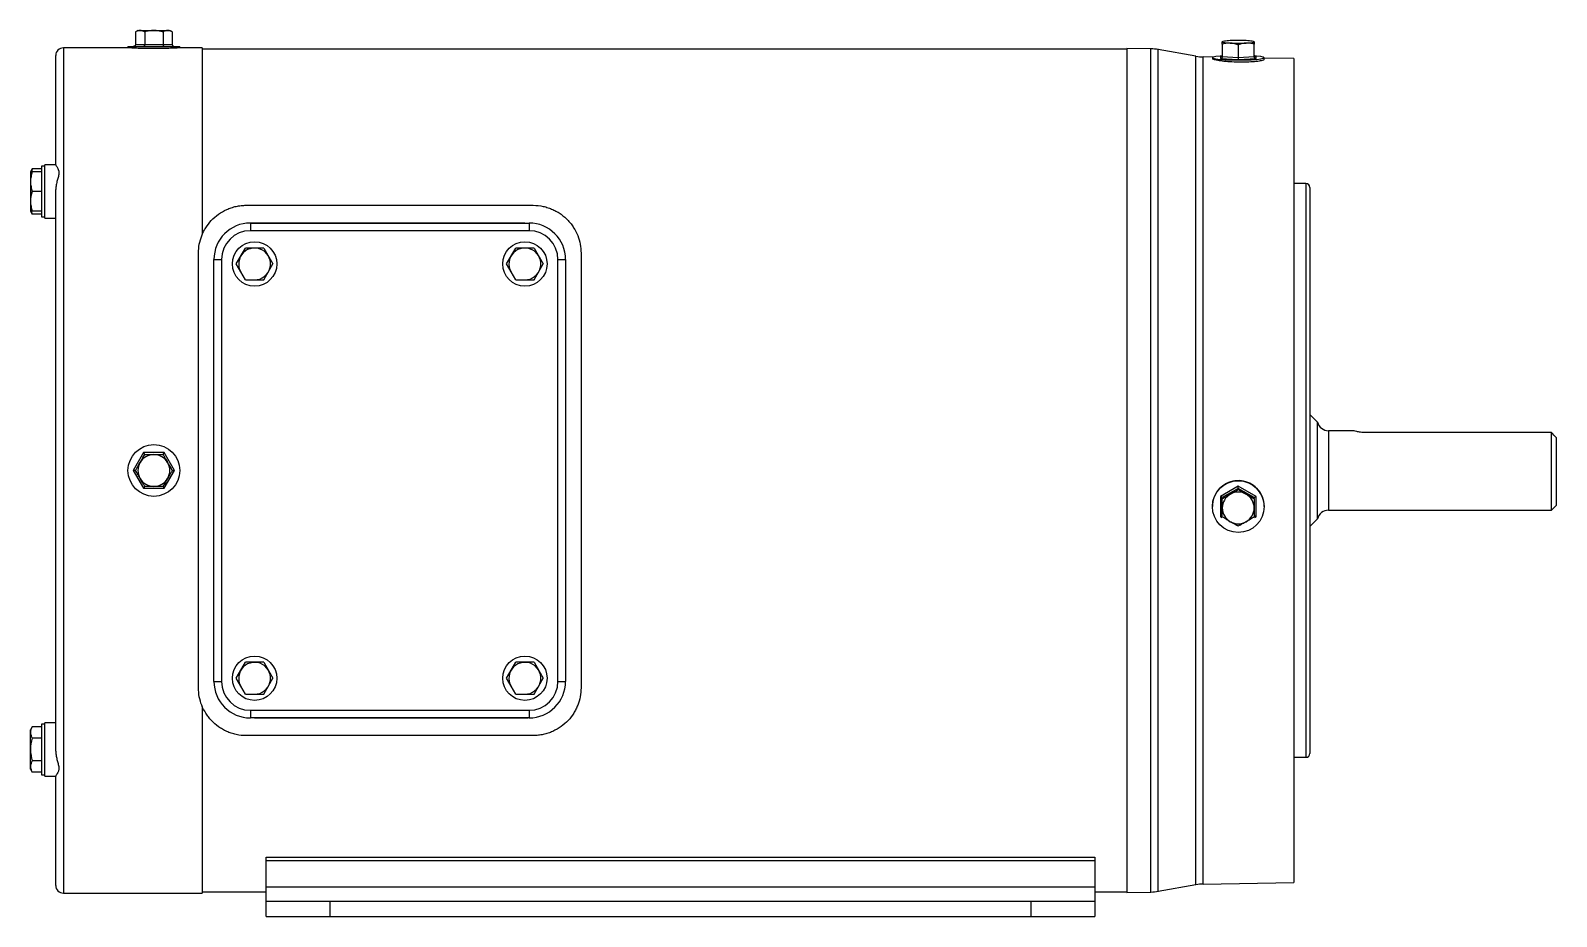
# Paper-space layout '_Front' of a CAD drawing. Header units: inches. Extents: x -5 to 7, y -3.5 to 3.5.
import ezdxf

# ---------------------------------------------------------------- set-up
doc = ezdxf.new("R2010")
doc.units = ezdxf.units.IN
doc.header["$MEASUREMENT"] = 0

psp = doc.layouts.new('_Front')

# ---------------------------------------------------------------- linework, layer by layer
at = {"color": 7, "linetype": 'Continuous', "lineweight": 25}
for p, q in [((-4.13, 3.451), (-4.149, 3.44)), ((-4.149, 3.44), (-4.149, 3.341)), ((-4.077, 3.44), (-4.077, 3.341)), ((-3.933, 3.44), (-3.933, 3.341)), ((-3.861, 3.44), (-3.88, 3.451)), ((-3.861, 3.44), (-3.861, 3.341)), ((4.377, 3.364), (4.374, 3.362)), ((4.626, 3.362), (4.623, 3.364)), ((-4.775, 2.397), (-4.775, 3.255)), ((-4.208, 3.315), (-4.715, 3.315)), ((-4.208, 3.326), (-4.208, 3.315)), ((-4.208, 3.326), (-3.802, 3.326)), ((-4.149, 3.341), (-3.861, 3.341)), ((-3.625, 3.315), (-3.805, 3.315)), ((-3.802, 3.315), (-3.802, 3.326)), ((-3.625, 3.315), (-3.625, 1.852)), ((3.625, 3.306), (-3.625, 3.306)), ((3.814, 3.307), (3.625, 3.31)), ((3.625, 3.31), (3.625, -3.31)), ((4.167, 3.249), (3.873, 3.301)), ((4.304, 3.242), (4.226, 3.244)), ((4.297, 3.238), (4.297, 3.23)), ((4.36, 3.245), (4.36, 3.231)), ((4.375, 3.345), (4.375, 3.246)), ((4.375, 3.246), (4.5, 3.24)), ((4.5, 3.338), (4.5, 3.24)), ((4.5, 3.24), (4.625, 3.246)), ((4.625, 3.246), (4.625, 3.345)), ((4.64, 3.231), (4.64, 3.245)), ((4.703, 3.223), (4.703, 3.238)), ((4.936, 3.231), (4.703, 3.235)), ((4.36, 3.231), (4.5, 3.224)), ((4.5, 3.224), (4.64, 3.231)), ((4.936, 3.231), (4.936, -3.231)), ((-4.775, 2.397), (-4.861, 2.397)), ((-4.861, 1.98), (-4.861, 2.397)), ((-4.959, 2.367), (-4.973, 2.343)), ((-4.973, 2.343), (-4.973, 2.034)), ((-4.959, 2.367), (-4.966, 2.343)), ((-4.886, 2.367), (-4.959, 2.367)), ((-4.886, 2.343), (-4.959, 2.343)), ((-4.861, 2.388), (-4.886, 2.388)), ((-4.886, 2.388), (-4.886, 1.989)), ((-4.886, 2.188), (-4.959, 2.188)), ((-4.775, -2.203), (-4.775, 2.203)), ((5.031, 2.25), (4.936, 2.25)), ((5.061, 2.22), (5.061, -2.22)), ((-3.28, 2.08), (-1.03, 2.08)), ((-4.973, 2.034), (-4.959, 2.01)), ((-4.886, 2.034), (-4.959, 2.034)), ((-4.886, 2.01), (-4.959, 2.01)), ((-4.886, 1.989), (-4.861, 1.989)), ((-4.861, 1.98), (-4.775, 1.98)), ((-3.248, 1.941), (-1.062, 1.941)), ((-3.248, 1.941), (-3.248, 1.881)), ((-3.215, 1.943), (-1.095, 1.943)), ((-1.095, 1.943), (-1.083, 1.941)), ((-1.062, 1.941), (-1.062, 1.881)), ((-1.062, 1.881), (-3.248, 1.881)), ((-3.655, -1.705), (-3.655, 1.705)), ((-3.359, 1.62), (-3.287, 1.745)), ((-3.143, 1.745), (-3.287, 1.745)), ((-3.143, 1.745), (-3.071, 1.62)), ((-1.239, 1.62), (-1.167, 1.745)), ((-1.023, 1.745), (-1.167, 1.745)), ((-1.023, 1.745), (-0.951, 1.62)), ((-0.655, 1.705), (-0.655, -1.705)), ((-3.534, -1.655), (-3.534, 1.655)), ((-3.534, 1.655), (-3.474, 1.655)), ((-3.474, 1.655), (-3.474, -1.655)), ((-3.287, 1.495), (-3.359, 1.62)), ((-3.143, 1.495), (-3.071, 1.62)), ((-1.167, 1.495), (-1.239, 1.62)), ((-1.023, 1.495), (-0.951, 1.62)), ((-0.836, -1.655), (-0.836, 1.655)), ((-0.836, 1.655), (-0.777, 1.655)), ((-0.777, 1.655), (-0.777, -1.655)), ((-3.287, 1.495), (-3.143, 1.495)), ((-1.167, 1.495), (-1.023, 1.495)), ((5.121, 0.38), (5.061, 0.44)), ((5.121, -0.38), (5.121, 0.38)), ((5.402, 0.312), (5.208, 0.312)), ((6.956, 0.298), (5.496, 0.298)), ((6.956, -0.312), (6.956, 0.298)), ((6.996, -0.272), (6.996, 0.256)), ((-4.086, 0.14), (-4.167, 0)), ((-3.924, 0.14), (-4.086, 0.14)), ((-3.843, 0), (-3.924, 0.14)), ((-4.167, 0), (-4.086, -0.14)), ((-3.924, -0.14), (-3.843, 0)), ((-4.086, -0.14), (-3.924, -0.14)), ((4.5, -0.122), (4.36, -0.203)), ((4.36, -0.203), (4.36, -0.364)), ((4.5, -0.141), (4.375, -0.213)), ((4.375, -0.221), (4.375, -0.213)), ((4.64, -0.203), (4.5, -0.122)), ((4.625, -0.213), (4.5, -0.141)), ((4.5, -0.149), (4.5, -0.141)), ((4.625, -0.221), (4.625, -0.213)), ((4.64, -0.364), (4.64, -0.203)), ((4.297, -0.283), (4.297, -0.283)), ((4.703, -0.283), (4.703, -0.282)), ((5.208, -0.312), (6.956, -0.312)), ((6.956, -0.312), (6.996, -0.272)), ((5.061, -0.44), (5.121, -0.38)), ((-3.359, -1.63), (-3.287, -1.505)), ((-3.143, -1.505), (-3.287, -1.505)), ((-3.143, -1.505), (-3.071, -1.63)), ((-1.239, -1.63), (-1.167, -1.505)), ((-1.023, -1.505), (-1.167, -1.505)), ((-1.023, -1.505), (-0.951, -1.63)), ((-3.534, -1.655), (-3.474, -1.655)), ((-3.287, -1.755), (-3.359, -1.63)), ((-3.143, -1.755), (-3.071, -1.63)), ((-1.167, -1.755), (-1.239, -1.63)), ((-1.023, -1.755), (-0.951, -1.63)), ((-0.836, -1.655), (-0.777, -1.655)), ((-3.287, -1.755), (-3.143, -1.755)), ((-1.167, -1.755), (-1.023, -1.755)), ((-3.625, -1.852), (-3.625, -3.315)), ((-3.248, -1.881), (-1.062, -1.881)), ((-3.248, -1.881), (-3.248, -1.941)), ((-1.062, -1.881), (-1.062, -1.941)), ((-4.959, -2.01), (-4.973, -2.034)), ((-4.973, -2.343), (-4.973, -2.034)), ((-4.886, -2.01), (-4.959, -2.01)), ((-4.861, -1.989), (-4.886, -1.989)), ((-4.886, -1.989), (-4.886, -2.388)), ((-4.775, -1.98), (-4.861, -1.98)), ((-4.861, -2.397), (-4.861, -1.98)), ((-1.062, -1.941), (-3.248, -1.941)), ((-3.215, -1.943), (-3.227, -1.941)), ((-1.095, -1.943), (-3.215, -1.943)), ((-4.886, -2.099), (-4.959, -2.099)), ((-1.03, -2.08), (-3.28, -2.08)), ((4.936, -2.25), (5.031, -2.25)), ((-4.973, -2.343), (-4.959, -2.367)), ((-4.886, -2.278), (-4.959, -2.278)), ((-4.886, -2.367), (-4.959, -2.367)), ((-4.886, -2.388), (-4.861, -2.388)), ((-4.861, -2.397), (-4.775, -2.397)), ((-4.775, -3.255), (-4.775, -2.397)), ((-3.125, -3.034), (3.375, -3.034)), ((-3.125, -3.499), (-3.125, -3.034)), ((3.375, -3.062), (-3.125, -3.062)), ((3.375, -3.034), (3.375, -3.499)), ((4.226, -3.244), (4.936, -3.231)), ((-4.715, -3.315), (-3.625, -3.315)), ((-3.625, -3.306), (-3.125, -3.306)), ((-3.125, -3.267), (3.375, -3.267)), ((3.375, -3.306), (3.625, -3.306)), ((3.625, -3.31), (3.814, -3.307)), ((3.873, -3.301), (4.167, -3.249)), ((-3.125, -3.379), (3.375, -3.379)), ((-2.625, -3.379), (-2.625, -3.499)), ((2.875, -3.499), (2.875, -3.379)), ((-3.125, -3.499), (3.375, -3.499))]:
    psp.add_line(p, q, dxfattribs=at)
at = {"color": 8, "linetype": 'Continuous', "lineweight": 25}
for p, q in [((-4.715, 3.315), (-4.715, -3.315)), ((3.814, -3.307), (3.814, 3.307)), ((3.873, -3.301), (3.873, 3.301)), ((4.167, -3.249), (4.167, 3.249)), ((4.226, -3.244), (4.226, 3.244)), ((5.031, 2.25), (5.031, -2.25)), ((-3.215, 1.943), (-3.215, 1.941)), ((-1.095, 1.943), (-1.095, 1.941)), ((5.208, 0.312), (5.208, -0.312)), ((4.36, -0.364), (4.371, -0.37)), ((4.629, -0.37), (4.64, -0.364)), ((-3.215, -1.943), (-3.215, -1.941)), ((-1.095, -1.943), (-1.095, -1.941))]:
    psp.add_line(p, q, dxfattribs=at)
at = {"color": 7, "linetype": 'Continuous', "lineweight": 25, "flags": 128}
for points in [[(4.375, 3.252), (4.357, 3.25), (4.324, 3.246), (4.304, 3.242), (4.297, 3.238), (4.304, 3.233), (4.324, 3.229), (4.357, 3.225), (4.399, 3.222), (4.448, 3.221), (4.5, 3.22), (4.552, 3.221), (4.601, 3.222)], [(4.601, 3.222), (4.643, 3.225), (4.676, 3.229), (4.696, 3.233), (4.703, 3.238), (4.696, 3.242), (4.676, 3.246), (4.643, 3.25), (4.629, 3.251)]]:
    psp.add_lwpolyline(points, dxfattribs=at)
at = {"color": 7, "linetype": 'Continuous', "lineweight": 25}
for centre, radius in [((-3.215, 1.62), 0.174), ((-1.095, 1.62), 0.174), ((-4.005, 0), 0.203), ((4.5, -0.283), 0.203), ((-3.215, -1.63), 0.174), ((-1.095, -1.63), 0.174)]:
    psp.add_circle(centre, radius, dxfattribs=at)
for centre, radius, start, end in [((-4.715, 3.255), 0.06, 90, 180), ((3.808, 2.932), 0.375, 80, 89), ((4.233, 3.619), 0.375, 260, 269), ((5.031, 2.22), 0.03, 0, 90), ((-3.248, 1.655), 0.286, 90, 180), ((-1.062, 1.655), 0.286, 0, 90), ((-3.248, 1.655), 0.226, 90, 180), ((-1.062, 1.655), 0.226, 0, 90), ((-3.215, 1.62), 0.125, 270, 210), ((-1.095, 1.62), 0.125, 270, 210), ((5.208, 0.402), 0.09, 194.3953, 270), ((5.208, -0.402), 0.09, 90, 165.6047), ((-3.215, -1.63), 0.125, 270, 210), ((-1.095, -1.63), 0.125, 270, 210), ((-3.248, -1.655), 0.286, 180, 270), ((-3.248, -1.655), 0.226, 180, 270), ((-1.062, -1.655), 0.226, 270, 0), ((-1.062, -1.655), 0.286, 270, 0), ((5.031, -2.22), 0.03, 270, 360), ((-4.715, -3.255), 0.06, 180, 270), ((3.808, -2.932), 0.375, 271, 280), ((4.233, -3.619), 0.375, 91, 100)]:
    psp.add_arc(centre, radius, start, end, dxfattribs=at)
for points, knots in [([(-4.113, 3.451), (-4.115, 3.451), (-4.118, 3.451), (-4.122, 3.45), (-4.127, 3.449), (-4.132, 3.448), (-4.14, 3.445), (-4.146, 3.442), (-4.149, 3.44)], [0, 0, 0, 0, 0.1191638, 0.2397227, 0.3618656, 0.4857743, 0.7342655, 1, 1, 1, 1]), ([(-4.077, 3.44), (-4.079, 3.441), (-4.082, 3.442), (-4.087, 3.445), (-4.091, 3.447), (-4.097, 3.449), (-4.104, 3.451), (-4.11, 3.451), (-4.113, 3.451)], [0, 0, 0, 0, 0.135068, 0.265787, 0.392274, 0.514662, 0.760355, 1, 1, 1, 1]), ([(-4.113, 3.451), (-4.102, 3.451), (-4.086, 3.451), (-4.049, 3.451), (-4.027, 3.451), (-4.005, 3.451)], [0, 0, 0, 0, 0.5, 0.5, 1, 1, 1, 1]), ([(-4.005, 3.451), (-4.008, 3.451), (-4.014, 3.451), (-4.023, 3.45), (-4.031, 3.449), (-4.043, 3.448), (-4.059, 3.445), (-4.071, 3.442), (-4.077, 3.44)], [0, 0, 0, 0, 0.119134, 0.239661, 0.361771, 0.485644, 0.734213, 1, 1, 1, 1]), ([(-3.933, 3.44), (-3.936, 3.441), (-3.942, 3.442), (-3.952, 3.445), (-3.961, 3.447), (-3.973, 3.449), (-3.987, 3.451), (-3.999, 3.451), (-4.005, 3.451)], [0, 0, 0, 0, 0.135032, 0.265717, 0.392175, 0.514535, 0.760293, 1, 1, 1, 1]), ([(-4.005, 3.451), (-3.983, 3.451), (-3.961, 3.451), (-3.924, 3.451), (-3.908, 3.451), (-3.897, 3.451)], [0, 0, 0, 0, 0.5, 0.5, 1, 1, 1, 1]), ([(-3.897, 3.451), (-3.898, 3.451), (-3.901, 3.451), (-3.906, 3.45), (-3.91, 3.449), (-3.916, 3.448), (-3.924, 3.445), (-3.93, 3.442), (-3.933, 3.44)], [0, 0, 0, 0, 0.11917, 0.239736, 0.361885, 0.4858, 0.734292, 1, 1, 1, 1]), ([(-3.861, 3.44), (-3.862, 3.441), (-3.865, 3.442), (-3.87, 3.445), (-3.875, 3.447), (-3.881, 3.449), (-3.888, 3.451), (-3.894, 3.451), (-3.897, 3.451)], [0, 0, 0, 0, 0.134916, 0.265485, 0.391827, 0.514071, 0.760071, 1, 1, 1, 1]), ([(4.437, 3.372), (4.419, 3.371), (4.403, 3.369), (4.381, 3.366), (4.375, 3.364), (4.375, 3.362)], [0, 0, 0, 0, 0.5, 0.5, 1, 1, 1, 1]), ([(4.375, 3.362), (4.375, 3.36), (4.381, 3.358), (4.403, 3.355), (4.419, 3.354), (4.437, 3.353)], [0, 0, 0, 0, 0.5, 0.5, 1, 1, 1, 1]), ([(4.375, 3.345), (4.375, 3.346), (4.375, 3.348), (4.375, 3.351), (4.375, 3.354), (4.375, 3.357), (4.375, 3.36), (4.375, 3.362), (4.375, 3.362)], [0, 0, 0, 0, 0.134916, 0.265485, 0.391827, 0.514071, 0.760071, 1, 1, 1, 1]), ([(4.437, 3.353), (4.435, 3.353), (4.43, 3.353), (4.422, 3.353), (4.415, 3.352), (4.404, 3.351), (4.391, 3.349), (4.38, 3.346), (4.375, 3.345)], [0, 0, 0, 0, 0.119164, 0.239723, 0.361866, 0.485774, 0.734265, 1, 1, 1, 1]), ([(4.5, 3.338), (4.497, 3.339), (4.492, 3.341), (4.484, 3.344), (4.476, 3.346), (4.466, 3.349), (4.453, 3.352), (4.443, 3.352), (4.437, 3.353)], [0, 0, 0, 0, 0.135068, 0.265787, 0.392274, 0.514662, 0.760355, 1, 1, 1, 1]), ([(4.562, 3.372), (4.544, 3.373), (4.522, 3.373), (4.478, 3.373), (4.456, 3.373), (4.437, 3.372)], [0, 0, 0, 0, 0.5, 0.5, 1, 1, 1, 1]), ([(4.437, 3.353), (4.456, 3.352), (4.478, 3.351), (4.522, 3.351), (4.544, 3.352), (4.562, 3.353)], [0, 0, 0, 0, 0.5, 0.5, 1, 1, 1, 1]), ([(4.562, 3.353), (4.56, 3.353), (4.555, 3.352), (4.547, 3.351), (4.54, 3.35), (4.529, 3.348), (4.516, 3.344), (4.505, 3.34), (4.5, 3.338)], [0, 0, 0, 0, 0.119134, 0.239661, 0.361771, 0.485644, 0.734213, 1, 1, 1, 1]), ([(4.625, 3.362), (4.625, 3.364), (4.619, 3.366), (4.597, 3.369), (4.581, 3.371), (4.562, 3.372)], [0, 0, 0, 0, 0.5, 0.5, 1, 1, 1, 1]), ([(4.562, 3.353), (4.581, 3.354), (4.597, 3.355), (4.619, 3.358), (4.625, 3.36), (4.625, 3.362)], [0, 0, 0, 0, 0.5, 0.5, 1, 1, 1, 1]), ([(4.625, 3.345), (4.622, 3.345), (4.617, 3.347), (4.609, 3.349), (4.601, 3.35), (4.591, 3.352), (4.578, 3.353), (4.568, 3.353), (4.562, 3.353)], [0, 0, 0, 0, 0.135032, 0.265717, 0.392175, 0.514535, 0.760293, 1, 1, 1, 1]), ([(4.625, 3.362), (4.625, 3.362), (4.625, 3.361), (4.625, 3.36), (4.625, 3.358), (4.625, 3.356), (4.625, 3.351), (4.625, 3.347), (4.625, 3.345)], [0, 0, 0, 0, 0.11917, 0.239736, 0.361885, 0.4858, 0.734292, 1, 1, 1, 1]), ([(-3.805, 3.315), (-3.804, 3.315), (-3.801, 3.315), (-3.82, 3.314), (-3.859, 3.312), (-3.916, 3.31), (-3.983, 3.309), (-4.052, 3.309), (-4.116, 3.31), (-4.167, 3.313), (-4.201, 3.315), (-4.206, 3.315), (-4.208, 3.315)], [0, 0, 0, 0, 0.036784, 0.143948, 0.251186, 0.3586, 0.466017, 0.57326, 0.680423, 0.787724, 0.895167, 1, 1, 1, 1]), ([(-4.149, 3.341), (-4.149, 3.34), (-4.149, 3.339), (-4.15, 3.337), (-4.151, 3.335), (-4.152, 3.333), (-4.154, 3.331), (-4.156, 3.329), (-4.159, 3.327), (-4.163, 3.326), (-4.165, 3.326), (-4.167, 3.326)], [0, 0, 0, 0, 0.084476, 0.171269, 0.260932, 0.353968, 0.450828, 0.574732, 0.714344, 0.833102, 1, 1, 1, 1]), ([(-4.077, 3.341), (-4.077, 3.34), (-4.077, 3.339), (-4.078, 3.337), (-4.078, 3.335), (-4.079, 3.333), (-4.08, 3.331), (-4.081, 3.329), (-4.082, 3.327), (-4.084, 3.326), (-4.085, 3.326), (-4.086, 3.326)], [0, 0, 0, 0, 0.084476, 0.171269, 0.260932, 0.353968, 0.450828, 0.574732, 0.714344, 0.833102, 1, 1, 1, 1]), ([(-3.933, 3.341), (-3.933, 3.34), (-3.933, 3.339), (-3.932, 3.337), (-3.932, 3.335), (-3.931, 3.333), (-3.93, 3.331), (-3.929, 3.329), (-3.928, 3.327), (-3.926, 3.326), (-3.925, 3.326), (-3.924, 3.326)], [0, 0, 0, 0, 0.084477, 0.171274, 0.260945, 0.353994, 0.45087, 0.574655, 0.714328, 0.833072, 1, 1, 1, 1]), ([(-3.861, 3.341), (-3.861, 3.34), (-3.861, 3.339), (-3.86, 3.337), (-3.859, 3.335), (-3.858, 3.333), (-3.856, 3.331), (-3.854, 3.329), (-3.851, 3.327), (-3.847, 3.326), (-3.845, 3.326), (-3.843, 3.326)], [0, 0, 0, 0, 0.084477, 0.171274, 0.260945, 0.353994, 0.45087, 0.574655, 0.714328, 0.833072, 1, 1, 1, 1]), ([(4.375, 3.259), (4.375, 3.258), (4.375, 3.257), (4.374, 3.255), (4.374, 3.253), (4.372, 3.251), (4.371, 3.249), (4.369, 3.247), (4.366, 3.246), (4.363, 3.245), (4.361, 3.245), (4.36, 3.245)], [0, 0, 0, 0, 0.084477, 0.171274, 0.260945, 0.353994, 0.45087, 0.574655, 0.714328, 0.833072, 1, 1, 1, 1]), ([(4.375, 3.246), (4.375, 3.246), (4.375, 3.244), (4.374, 3.242), (4.374, 3.24), (4.372, 3.238), (4.371, 3.236), (4.369, 3.234), (4.366, 3.232), (4.363, 3.231), (4.361, 3.231), (4.36, 3.231)], [0, 0, 0, 0, 0.0844767, 0.1712737, 0.260945, 0.3539937, 0.4508699, 0.574655, 0.7143281, 0.8330716, 1, 1, 1, 1]), ([(4.5, 3.24), (4.5, 3.239), (4.5, 3.238), (4.5, 3.236), (4.5, 3.233), (4.5, 3.231), (4.5, 3.229), (4.5, 3.227), (4.5, 3.225), (4.5, 3.224), (4.5, 3.224), (4.5, 3.224)], [0, 0, 0, 0, 0.0844767, 0.1712737, 0.260945, 0.3539937, 0.4508699, 0.574655, 0.7143281, 0.8330716, 1, 1, 1, 1]), ([(4.625, 3.259), (4.625, 3.258), (4.625, 3.257), (4.626, 3.255), (4.626, 3.253), (4.628, 3.251), (4.629, 3.249), (4.631, 3.247), (4.634, 3.246), (4.637, 3.245), (4.639, 3.245), (4.64, 3.245)], [0, 0, 0, 0, 0.084476, 0.171269, 0.260932, 0.353968, 0.450828, 0.574732, 0.714344, 0.833102, 1, 1, 1, 1]), ([(4.64, 3.231), (4.639, 3.231), (4.638, 3.231), (4.636, 3.231), (4.633, 3.232), (4.631, 3.234), (4.629, 3.236), (4.627, 3.239), (4.625, 3.243), (4.625, 3.245), (4.625, 3.246)], [0, 0, 0, 0, 0.11681, 0.212178, 0.286099, 0.425812, 0.549727, 0.708818, 0.858132, 1, 1, 1, 1]), ([(4.701, 3.223), (4.702, 3.223), (4.705, 3.221), (4.69, 3.216), (4.656, 3.209), (4.601, 3.204), (4.536, 3.202), (4.466, 3.203), (4.401, 3.207), (4.346, 3.214), (4.311, 3.222), (4.295, 3.228), (4.298, 3.23), (4.299, 3.23)], [0, 0, 0, 0, 0.015122, 0.122403, 0.229702, 0.3371, 0.444474, 0.551699, 0.658898, 0.7663, 0.873872, 0.981309, 1, 1, 1, 1]), ([(-4.775, 2.397), (-4.775, 2.396), (-4.773, 2.394), (-4.769, 2.387), (-4.766, 2.383), (-4.76, 2.373), (-4.757, 2.367), (-4.752, 2.353), (-4.75, 2.345), (-4.75, 2.332), (-4.751, 2.327), (-4.752, 2.317), (-4.753, 2.312), (-4.757, 2.297), (-4.76, 2.286), (-4.766, 2.264), (-4.769, 2.252), (-4.773, 2.228), (-4.775, 2.215), (-4.775, 2.203)], [0, 0, 0, 0, 0.125, 0.125, 0.25, 0.25, 0.375, 0.375, 0.5, 0.5, 0.5625, 0.5625, 0.625, 0.625, 0.75, 0.75, 0.875, 0.875, 1, 1, 1, 1]), ([(-4.959, 2.343), (-4.963, 2.33), (-4.966, 2.317), (-4.971, 2.292), (-4.973, 2.279), (-4.973, 2.266)], [0, 0, 0, 0, 0.5, 0.5, 1, 1, 1, 1]), ([(-4.973, 2.343), (-4.973, 2.343), (-4.971, 2.343), (-4.966, 2.343), (-4.963, 2.343), (-4.959, 2.343)], [0, 0, 0, 0, 0.5, 0.5, 1, 1, 1, 1]), ([(-4.973, 2.266), (-4.973, 2.253), (-4.971, 2.239), (-4.966, 2.214), (-4.963, 2.201), (-4.959, 2.188)], [0, 0, 0, 0, 0.5, 0.5, 1, 1, 1, 1]), ([(-4.973, 2.111), (-4.973, 2.098), (-4.971, 2.085), (-4.966, 2.06), (-4.963, 2.047), (-4.959, 2.034)], [0, 0, 0, 0, 0.5, 0.5, 1, 1, 1, 1]), ([(-3.655, 1.705), (-3.655, 1.729), (-3.653, 1.752), (-3.644, 1.797), (-3.638, 1.82), (-3.625, 1.852), (-3.62, 1.863), (-3.61, 1.884), (-3.604, 1.894), (-3.585, 1.924), (-3.571, 1.943), (-3.538, 1.978), (-3.519, 1.995), (-3.479, 2.024), (-3.457, 2.036), (-3.422, 2.052), (-3.41, 2.057), (-3.385, 2.065), (-3.372, 2.069), (-3.347, 2.074), (-3.334, 2.076), (-3.307, 2.079), (-3.294, 2.08), (-3.28, 2.08)], [0, 0, 0, 0, 0.125, 0.125, 0.25, 0.25, 0.3125, 0.3125, 0.375, 0.375, 0.5, 0.5, 0.625, 0.625, 0.75, 0.75, 0.8125, 0.8125, 0.875, 0.875, 0.9375, 0.9375, 1, 1, 1, 1]), ([(-1.03, 2.08), (-1.003, 2.08), (-0.977, 2.077), (-0.938, 2.069), (-0.925, 2.065), (-0.9, 2.057), (-0.888, 2.052), (-0.865, 2.042), (-0.854, 2.036), (-0.832, 2.024), (-0.821, 2.017), (-0.791, 1.995), (-0.773, 1.979), (-0.748, 1.952), (-0.74, 1.943), (-0.725, 1.924), (-0.719, 1.914), (-0.7, 1.884), (-0.689, 1.864), (-0.672, 1.82), (-0.666, 1.797), (-0.657, 1.752), (-0.655, 1.729), (-0.655, 1.705)], [0, 0, 0, 0, 0.125, 0.125, 0.1875, 0.1875, 0.25, 0.25, 0.3125, 0.3125, 0.375, 0.375, 0.5, 0.5, 0.5625, 0.5625, 0.625, 0.625, 0.75, 0.75, 0.875, 0.875, 1, 1, 1, 1]), ([(-4.967, 2.034), (-4.966, 2.029), (-4.965, 2.021), (-4.96, 2.013), (-4.959, 2.01)], [0, 0, 0, 0, 0.61803, 1, 1, 1, 1]), ([(-3.246, 1.941), (-3.246, 1.941), (-3.236, 1.944), (-3.225, 1.943), (-3.215, 1.943)], [0, 0, 0, 0, 0.04478, 1, 1, 1, 1]), ([(5.496, 0.298), (5.49, 0.298), (5.483, 0.298), (5.471, 0.299), (5.465, 0.299), (5.454, 0.301), (5.449, 0.302), (5.438, 0.303), (5.434, 0.304), (5.421, 0.307), (5.414, 0.309), (5.407, 0.311), (5.405, 0.311), (5.402, 0.312), (5.402, 0.312), (5.402, 0.312)], [0, 0, 0, 0, 0.125, 0.125, 0.25, 0.25, 0.375, 0.375, 0.5, 0.5, 0.75, 0.75, 0.875, 0.875, 1, 1, 1, 1]), ([(-4.005, 0.125), (-4.027, 0.125), (-4.049, 0.119), (-4.086, 0.097), (-4.102, 0.081), (-4.113, 0.062)], [0, 0, 0, 0, 0.5, 0.5, 1, 1, 1, 1]), ([(-4.113, 0.062), (-4.112, 0.065), (-4.109, 0.07), (-4.104, 0.078), (-4.1, 0.085), (-4.094, 0.096), (-4.086, 0.109), (-4.08, 0.12), (-4.077, 0.125)], [0, 0, 0, 0, 0.11917, 0.239736, 0.361885, 0.4858, 0.734292, 1, 1, 1, 1]), ([(-4.086, 0.14), (-4.085, 0.139), (-4.084, 0.138), (-4.083, 0.136), (-4.082, 0.133), (-4.081, 0.131), (-4.079, 0.129), (-4.078, 0.127), (-4.077, 0.125), (-4.077, 0.125), (-4.077, 0.125)], [0, 0, 0, 0, 0.1168102, 0.2121776, 0.2860986, 0.4258117, 0.549727, 0.7088181, 0.8581317, 1, 1, 1, 1]), ([(-4.077, 0.125), (-4.074, 0.125), (-4.068, 0.125), (-4.058, 0.125), (-4.049, 0.125), (-4.037, 0.125), (-4.023, 0.125), (-4.011, 0.125), (-4.005, 0.125)], [0, 0, 0, 0, 0.135032, 0.265717, 0.392175, 0.514535, 0.760293, 1, 1, 1, 1]), ([(-3.897, 0.062), (-3.908, 0.081), (-3.924, 0.097), (-3.961, 0.119), (-3.983, 0.125), (-4.005, 0.125)], [0, 0, 0, 0, 0.5, 0.5, 1, 1, 1, 1]), ([(-4.005, 0.125), (-4.002, 0.125), (-3.996, 0.125), (-3.987, 0.125), (-3.979, 0.125), (-3.967, 0.125), (-3.951, 0.125), (-3.939, 0.125), (-3.933, 0.125)], [0, 0, 0, 0, 0.119134, 0.239661, 0.361771, 0.485644, 0.734213, 1, 1, 1, 1]), ([(-3.933, 0.125), (-3.933, 0.125), (-3.933, 0.125), (-3.932, 0.126), (-3.932, 0.126), (-3.931, 0.128), (-3.93, 0.129), (-3.929, 0.131), (-3.928, 0.134), (-3.926, 0.137), (-3.925, 0.139), (-3.924, 0.14)], [0, 0, 0, 0, 0.084477, 0.171274, 0.260945, 0.353994, 0.45087, 0.574655, 0.714328, 0.833072, 1, 1, 1, 1]), ([(-3.933, 0.125), (-3.931, 0.122), (-3.928, 0.117), (-3.923, 0.109), (-3.919, 0.101), (-3.913, 0.091), (-3.906, 0.078), (-3.9, 0.068), (-3.897, 0.062)], [0, 0, 0, 0, 0.135068, 0.265787, 0.392274, 0.514662, 0.760355, 1, 1, 1, 1]), ([(-4.149, 0), (-4.149, 0), (-4.149, 0), (-4.15, 0), (-4.151, 0), (-4.152, 0), (-4.154, 0), (-4.156, 0), (-4.159, 0), (-4.163, 0), (-4.165, 0), (-4.167, 0)], [0, 0, 0, 0, 0.084476, 0.171269, 0.260932, 0.353968, 0.450828, 0.574732, 0.714344, 0.833102, 1, 1, 1, 1]), ([(-4.149, 0), (-4.148, 0.003), (-4.145, 0.008), (-4.14, 0.016), (-4.135, 0.024), (-4.129, 0.034), (-4.122, 0.047), (-4.116, 0.057), (-4.113, 0.062)], [0, 0, 0, 0, 0.134916, 0.265485, 0.391827, 0.514071, 0.760071, 1, 1, 1, 1]), ([(-4.113, -0.062), (-4.115, -0.06), (-4.118, -0.055), (-4.122, -0.047), (-4.127, -0.04), (-4.132, -0.029), (-4.14, -0.016), (-4.146, -0.005), (-4.149, 0)], [0, 0, 0, 0, 0.119164, 0.239723, 0.361866, 0.485774, 0.734265, 1, 1, 1, 1]), ([(-4.113, 0.062), (-4.124, 0.044), (-4.13, 0.022), (-4.13, -0.022), (-4.124, -0.044), (-4.113, -0.062)], [0, 0, 0, 0, 0.5, 0.5, 1, 1, 1, 1]), ([(-3.897, 0.062), (-3.895, 0.06), (-3.892, 0.055), (-3.888, 0.047), (-3.883, 0.04), (-3.878, 0.029), (-3.87, 0.016), (-3.864, 0.005), (-3.861, 0)], [0, 0, 0, 0, 0.119164, 0.239723, 0.361866, 0.485774, 0.734265, 1, 1, 1, 1]), ([(-3.897, -0.062), (-3.886, -0.044), (-3.88, -0.022), (-3.88, 0.022), (-3.886, 0.044), (-3.897, 0.062)], [0, 0, 0, 0, 0.5, 0.5, 1, 1, 1, 1]), ([(-3.861, 0), (-3.862, -0.003), (-3.865, -0.008), (-3.87, -0.016), (-3.875, -0.024), (-3.881, -0.034), (-3.888, -0.047), (-3.894, -0.057), (-3.897, -0.062)], [0, 0, 0, 0, 0.1349157, 0.2654853, 0.3918269, 0.5140709, 0.7600707, 1, 1, 1, 1]), ([(-3.861, 0), (-3.861, 0), (-3.861, 0), (-3.86, 0), (-3.859, 0), (-3.858, 0), (-3.856, 0), (-3.854, 0), (-3.851, 0), (-3.847, 0), (-3.845, 0), (-3.843, 0)], [0, 0, 0, 0, 0.084477, 0.171274, 0.260945, 0.353994, 0.45087, 0.574655, 0.714328, 0.833072, 1, 1, 1, 1]), ([(-4.113, -0.062), (-4.102, -0.081), (-4.086, -0.097), (-4.049, -0.119), (-4.027, -0.125), (-4.005, -0.125)], [0, 0, 0, 0, 0.5, 0.5, 1, 1, 1, 1]), ([(-4.077, -0.125), (-4.079, -0.122), (-4.082, -0.117), (-4.087, -0.109), (-4.091, -0.101), (-4.097, -0.091), (-4.104, -0.078), (-4.11, -0.068), (-4.113, -0.062)], [0, 0, 0, 0, 0.135068, 0.265787, 0.392274, 0.514662, 0.760355, 1, 1, 1, 1]), ([(-4.005, -0.125), (-3.983, -0.125), (-3.961, -0.119), (-3.924, -0.097), (-3.908, -0.081), (-3.897, -0.062)], [0, 0, 0, 0, 0.5, 0.5, 1, 1, 1, 1]), ([(-3.897, -0.062), (-3.898, -0.065), (-3.901, -0.07), (-3.906, -0.078), (-3.91, -0.085), (-3.916, -0.096), (-3.924, -0.109), (-3.93, -0.12), (-3.933, -0.125)], [0, 0, 0, 0, 0.11917, 0.239736, 0.361885, 0.4858, 0.734292, 1, 1, 1, 1]), ([(4.702, -0.282), (4.703, -0.281), (4.706, -0.258), (4.692, -0.211), (4.66, -0.151), (4.607, -0.106), (4.543, -0.08), (4.473, -0.078), (4.407, -0.098), (4.351, -0.139), (4.313, -0.196), (4.296, -0.247), (4.299, -0.276), (4.299, -0.282)], [0, 0, 0, 0, 0.004302, 0.111584, 0.218868, 0.326253, 0.433632, 0.540864, 0.648048, 0.755419, 0.86298, 0.970438, 1, 1, 1, 1]), ([(-4.077, -0.125), (-4.077, -0.125), (-4.077, -0.125), (-4.078, -0.126), (-4.078, -0.126), (-4.079, -0.128), (-4.08, -0.129), (-4.081, -0.131), (-4.082, -0.134), (-4.084, -0.137), (-4.085, -0.139), (-4.086, -0.14)], [0, 0, 0, 0, 0.084476, 0.171269, 0.260932, 0.353968, 0.450828, 0.574732, 0.714344, 0.833102, 1, 1, 1, 1]), ([(-4.005, -0.125), (-4.008, -0.125), (-4.014, -0.125), (-4.023, -0.125), (-4.031, -0.125), (-4.043, -0.125), (-4.059, -0.125), (-4.071, -0.125), (-4.077, -0.125)], [0, 0, 0, 0, 0.119134, 0.239661, 0.361771, 0.485644, 0.734213, 1, 1, 1, 1]), ([(-3.933, -0.125), (-3.936, -0.125), (-3.942, -0.125), (-3.952, -0.125), (-3.961, -0.125), (-3.973, -0.125), (-3.987, -0.125), (-3.999, -0.125), (-4.005, -0.125)], [0, 0, 0, 0, 0.135032, 0.265717, 0.392175, 0.514535, 0.760293, 1, 1, 1, 1]), ([(-3.933, -0.125), (-3.933, -0.125), (-3.933, -0.125), (-3.932, -0.126), (-3.932, -0.126), (-3.931, -0.128), (-3.93, -0.129), (-3.929, -0.131), (-3.928, -0.134), (-3.926, -0.137), (-3.925, -0.139), (-3.924, -0.14)], [0, 0, 0, 0, 0.0844767, 0.1712737, 0.260945, 0.3539937, 0.4508699, 0.574655, 0.7143281, 0.8330716, 1, 1, 1, 1]), ([(4.375, -0.213), (4.375, -0.213), (4.375, -0.212), (4.374, -0.212), (4.374, -0.211), (4.372, -0.21), (4.371, -0.209), (4.369, -0.208), (4.366, -0.206), (4.363, -0.205), (4.361, -0.203), (4.36, -0.203)], [0, 0, 0, 0, 0.0844767, 0.1712737, 0.260945, 0.3539937, 0.4508699, 0.574655, 0.7143281, 0.8330716, 1, 1, 1, 1]), ([(4.437, -0.186), (4.419, -0.197), (4.403, -0.213), (4.381, -0.251), (4.375, -0.272), (4.375, -0.294)], [0, 0, 0, 0, 0.5, 0.5, 1, 1, 1, 1]), ([(4.375, -0.221), (4.378, -0.22), (4.383, -0.217), (4.391, -0.212), (4.399, -0.208), (4.409, -0.202), (4.422, -0.195), (4.432, -0.189), (4.437, -0.186)], [0, 0, 0, 0, 0.1350316, 0.2657169, 0.3921746, 0.5145353, 0.7602934, 1, 1, 1, 1]), ([(4.375, -0.294), (4.375, -0.291), (4.375, -0.285), (4.375, -0.277), (4.375, -0.268), (4.375, -0.256), (4.375, -0.24), (4.375, -0.228), (4.375, -0.221)], [0, 0, 0, 0, 0.11917, 0.239736, 0.361885, 0.4858, 0.734292, 1, 1, 1, 1]), ([(4.437, -0.186), (4.44, -0.185), (4.445, -0.182), (4.453, -0.177), (4.46, -0.173), (4.471, -0.167), (4.484, -0.159), (4.495, -0.153), (4.5, -0.149)], [0, 0, 0, 0, 0.119134, 0.2396613, 0.3617706, 0.4856436, 0.7342133, 1, 1, 1, 1]), ([(4.562, -0.186), (4.544, -0.175), (4.522, -0.17), (4.478, -0.17), (4.456, -0.175), (4.437, -0.186)], [0, 0, 0, 0, 0.5, 0.5, 1, 1, 1, 1]), ([(4.5, -0.141), (4.5, -0.141), (4.5, -0.14), (4.5, -0.14), (4.5, -0.139), (4.5, -0.137), (4.5, -0.135), (4.5, -0.133), (4.5, -0.13), (4.5, -0.126), (4.5, -0.124), (4.5, -0.122)], [0, 0, 0, 0, 0.084476, 0.171269, 0.260932, 0.353968, 0.450828, 0.574732, 0.714344, 0.833102, 1, 1, 1, 1]), ([(4.5, -0.149), (4.503, -0.151), (4.508, -0.154), (4.516, -0.159), (4.524, -0.164), (4.534, -0.17), (4.547, -0.177), (4.557, -0.183), (4.562, -0.186)], [0, 0, 0, 0, 0.135068, 0.265787, 0.392274, 0.514662, 0.760355, 1, 1, 1, 1]), ([(4.625, -0.294), (4.625, -0.272), (4.619, -0.251), (4.597, -0.213), (4.581, -0.197), (4.562, -0.186)], [0, 0, 0, 0, 0.5, 0.5, 1, 1, 1, 1]), ([(4.562, -0.186), (4.565, -0.188), (4.57, -0.191), (4.578, -0.195), (4.585, -0.199), (4.596, -0.205), (4.609, -0.213), (4.62, -0.218), (4.625, -0.221)], [0, 0, 0, 0, 0.1191638, 0.2397227, 0.3618656, 0.4857743, 0.7342655, 1, 1, 1, 1]), ([(4.625, -0.213), (4.625, -0.213), (4.625, -0.212), (4.626, -0.212), (4.626, -0.211), (4.628, -0.21), (4.629, -0.209), (4.631, -0.208), (4.634, -0.206), (4.637, -0.205), (4.639, -0.203), (4.64, -0.203)], [0, 0, 0, 0, 0.084476, 0.171269, 0.260932, 0.353968, 0.450828, 0.574732, 0.714344, 0.833102, 1, 1, 1, 1]), ([(4.625, -0.221), (4.625, -0.225), (4.625, -0.231), (4.625, -0.24), (4.625, -0.25), (4.625, -0.262), (4.625, -0.276), (4.625, -0.288), (4.625, -0.294)], [0, 0, 0, 0, 0.134916, 0.265485, 0.391827, 0.514071, 0.760071, 1, 1, 1, 1]), ([(4.375, -0.356), (4.375, -0.356), (4.375, -0.356), (4.374, -0.356), (4.374, -0.357), (4.372, -0.357), (4.371, -0.358), (4.369, -0.359), (4.366, -0.36), (4.363, -0.362), (4.361, -0.363), (4.36, -0.364)], [0, 0, 0, 0, 0.084477, 0.171274, 0.260945, 0.353994, 0.45087, 0.574655, 0.714328, 0.833072, 1, 1, 1, 1]), ([(4.375, -0.294), (4.375, -0.316), (4.381, -0.338), (4.403, -0.375), (4.419, -0.391), (4.437, -0.402)], [0, 0, 0, 0, 0.5, 0.5, 1, 1, 1, 1]), ([(4.375, -0.365), (4.375, -0.362), (4.375, -0.356), (4.375, -0.347), (4.375, -0.338), (4.375, -0.326), (4.375, -0.312), (4.375, -0.3), (4.375, -0.294)], [0, 0, 0, 0, 0.134916, 0.265485, 0.391827, 0.514071, 0.760071, 1, 1, 1, 1]), ([(4.562, -0.402), (4.581, -0.391), (4.597, -0.375), (4.619, -0.338), (4.625, -0.316), (4.625, -0.294)], [0, 0, 0, 0, 0.5, 0.5, 1, 1, 1, 1]), ([(4.625, -0.294), (4.625, -0.297), (4.625, -0.303), (4.625, -0.312), (4.625, -0.32), (4.625, -0.332), (4.625, -0.347), (4.625, -0.359), (4.625, -0.365)], [0, 0, 0, 0, 0.11917, 0.239736, 0.361885, 0.4858, 0.734292, 1, 1, 1, 1]), ([(4.64, -0.364), (4.639, -0.363), (4.638, -0.362), (4.636, -0.361), (4.633, -0.36), (4.631, -0.359), (4.629, -0.358), (4.627, -0.357), (4.625, -0.356), (4.625, -0.356), (4.625, -0.356)], [0, 0, 0, 0, 0.11681, 0.212178, 0.286099, 0.425812, 0.549727, 0.708818, 0.858132, 1, 1, 1, 1]), ([(4.437, -0.402), (4.435, -0.401), (4.43, -0.398), (4.422, -0.393), (4.415, -0.389), (4.404, -0.383), (4.391, -0.375), (4.38, -0.368), (4.375, -0.365)], [0, 0, 0, 0, 0.119164, 0.239723, 0.361866, 0.485774, 0.734265, 1, 1, 1, 1]), ([(4.5, -0.437), (4.497, -0.435), (4.492, -0.433), (4.484, -0.428), (4.476, -0.424), (4.466, -0.418), (4.453, -0.411), (4.443, -0.405), (4.437, -0.402)], [0, 0, 0, 0, 0.1350681, 0.2657866, 0.3922742, 0.5146617, 0.7603551, 1, 1, 1, 1]), ([(4.437, -0.402), (4.456, -0.413), (4.478, -0.419), (4.522, -0.419), (4.544, -0.413), (4.562, -0.402)], [0, 0, 0, 0, 0.5, 0.5, 1, 1, 1, 1]), ([(4.562, -0.402), (4.56, -0.403), (4.555, -0.406), (4.547, -0.411), (4.54, -0.415), (4.529, -0.421), (4.516, -0.428), (4.505, -0.434), (4.5, -0.437)], [0, 0, 0, 0, 0.119134, 0.239661, 0.361771, 0.485644, 0.734213, 1, 1, 1, 1]), ([(4.625, -0.365), (4.622, -0.367), (4.617, -0.37), (4.609, -0.375), (4.601, -0.38), (4.591, -0.386), (4.578, -0.393), (4.568, -0.399), (4.562, -0.402)], [0, 0, 0, 0, 0.135032, 0.265717, 0.392175, 0.514535, 0.760293, 1, 1, 1, 1]), ([(-3.28, -2.08), (-3.307, -2.08), (-3.333, -2.077), (-3.372, -2.069), (-3.385, -2.065), (-3.41, -2.057), (-3.422, -2.052), (-3.445, -2.042), (-3.456, -2.036), (-3.478, -2.024), (-3.489, -2.017), (-3.519, -1.995), (-3.537, -1.979), (-3.562, -1.952), (-3.57, -1.943), (-3.585, -1.924), (-3.591, -1.914), (-3.61, -1.884), (-3.621, -1.864), (-3.638, -1.82), (-3.644, -1.797), (-3.653, -1.752), (-3.655, -1.729), (-3.655, -1.705)], [0, 0, 0, 0, 0.125, 0.125, 0.1875, 0.1875, 0.25, 0.25, 0.3125, 0.3125, 0.375, 0.375, 0.5, 0.5, 0.5625, 0.5625, 0.625, 0.625, 0.75, 0.75, 0.875, 0.875, 1, 1, 1, 1]), ([(-0.655, -1.705), (-0.655, -1.729), (-0.657, -1.752), (-0.666, -1.797), (-0.672, -1.82), (-0.685, -1.852), (-0.69, -1.863), (-0.7, -1.884), (-0.706, -1.894), (-0.725, -1.924), (-0.739, -1.943), (-0.772, -1.978), (-0.791, -1.995), (-0.831, -2.024), (-0.853, -2.036), (-0.888, -2.052), (-0.9, -2.057), (-0.925, -2.065), (-0.938, -2.069), (-0.963, -2.074), (-0.976, -2.076), (-1.003, -2.079), (-1.016, -2.08), (-1.03, -2.08)], [0, 0, 0, 0, 0.125, 0.125, 0.25, 0.25, 0.3125, 0.3125, 0.375, 0.375, 0.5, 0.5, 0.625, 0.625, 0.75, 0.75, 0.8125, 0.8125, 0.875, 0.875, 0.9375, 0.9375, 1, 1, 1, 1]), ([(-1.064, -1.941), (-1.064, -1.941), (-1.074, -1.944), (-1.085, -1.943), (-1.095, -1.943)], [0, 0, 0, 0, 0.0447802, 1, 1, 1, 1]), ([(-4.973, -2.055), (-4.973, -2.062), (-4.971, -2.07), (-4.966, -2.085), (-4.963, -2.092), (-4.959, -2.099)], [0, 0, 0, 0, 0.5, 0.5, 1, 1, 1, 1]), ([(-4.973, -2.188), (-4.973, -2.204), (-4.971, -2.219), (-4.966, -2.248), (-4.963, -2.263), (-4.959, -2.278)], [0, 0, 0, 0, 0.5, 0.5, 1, 1, 1, 1]), ([(-4.775, -2.203), (-4.775, -2.215), (-4.773, -2.228), (-4.769, -2.252), (-4.766, -2.264), (-4.76, -2.286), (-4.757, -2.297), (-4.752, -2.317), (-4.75, -2.327), (-4.75, -2.34), (-4.751, -2.345), (-4.752, -2.353), (-4.753, -2.356), (-4.757, -2.367), (-4.76, -2.373), (-4.766, -2.383), (-4.769, -2.387), (-4.773, -2.394), (-4.775, -2.396), (-4.775, -2.397)], [0, 0, 0, 0, 0.125, 0.125, 0.25, 0.25, 0.375, 0.375, 0.5, 0.5, 0.5625, 0.5625, 0.625, 0.625, 0.75, 0.75, 0.875, 0.875, 1, 1, 1, 1]), ([(-4.959, -2.278), (-4.963, -2.285), (-4.966, -2.292), (-4.971, -2.307), (-4.973, -2.315), (-4.973, -2.322)], [0, 0, 0, 0, 0.5, 0.5, 1, 1, 1, 1]), ([(-4.973, -2.322), (-4.973, -2.33), (-4.971, -2.337), (-4.966, -2.352), (-4.963, -2.359), (-4.959, -2.367)], [0, 0, 0, 0, 0.5, 0.5, 1, 1, 1, 1])]:
    psp.add_open_spline(points, degree=3, knots=knots, dxfattribs=at)
for points in [[(-4.13, 3.451), (-4.13, 3.451), (-4.124, 3.451), (-4.113, 3.451)], [(-3.897, 3.451), (-3.886, 3.451), (-3.88, 3.451), (-3.88, 3.451)], [(-4.959, 2.188), (-4.967, 2.163), (-4.973, 2.138), (-4.973, 2.111)], [(-4.959, 2.034), (-4.967, 2.034), (-4.973, 2.034), (-4.973, 2.034)], [(6.996, 0.256), (6.983, 0.27), (6.969, 0.284), (6.956, 0.298)], [(-4.959, -2.01), (-4.967, -2.025), (-4.973, -2.04), (-4.973, -2.055)], [(-4.959, -2.099), (-4.967, -2.129), (-4.973, -2.158), (-4.973, -2.188)]]:
    psp.add_open_spline(points, degree=3, dxfattribs=at)

doc.saveas('drawing.dxf')
